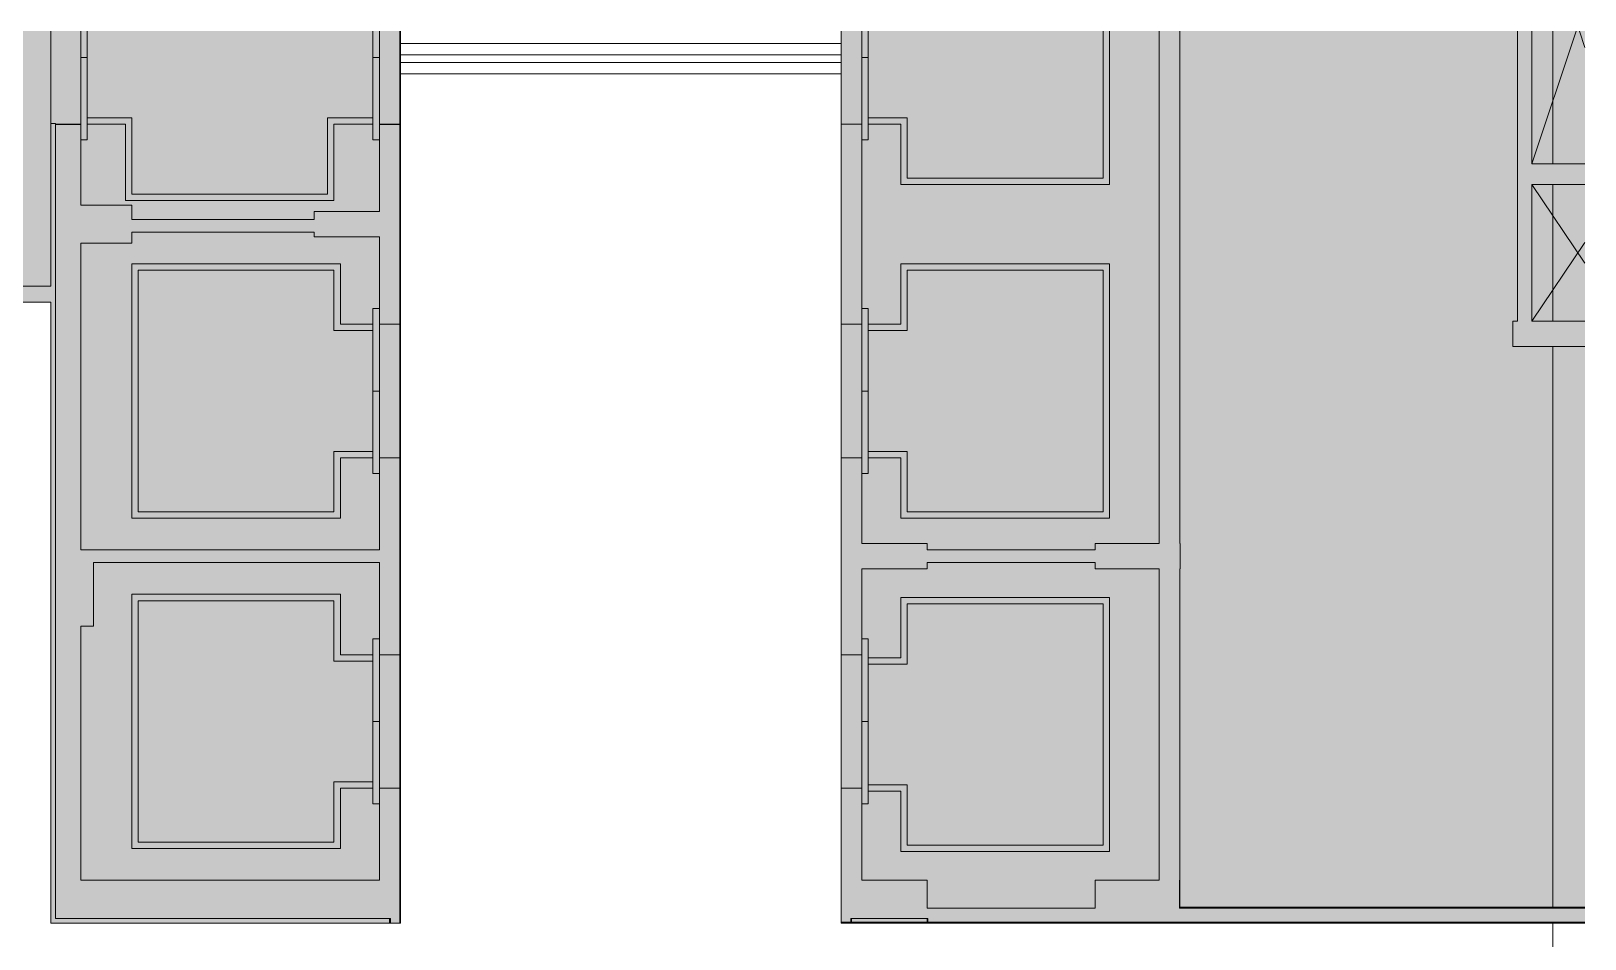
# Model space of a CAD drawing. Header units: inches. Extents: x 0 to 1865, y 0 to 1094.
# Drawn here: x 1375.3 to 1864.7, y 808 to 1093.8 of the extents above; entities that cross this region are included whole.
import ezdxf

# ---------------------------------------------------------------- set-up
doc = ezdxf.new("R2010")
doc.units = ezdxf.units.IN
doc.header["$MEASUREMENT"] = 0
for name, color, linetype, lineweight in [('A-CLNG', 13, 'Continuous', 13), ('A-DETL', 90, 'Continuous', 9), ('A-DETL-GENF', 92, 'Continuous', 9), ('A-WALL', 113, 'Continuous', 13), ('A-WALL-PATT', 111, 'Continuous', 13), ('CORE', 7, 'Continuous', 9), ('I-WALL', 2, 'Continuous', 13), ('Victor Bldg - 5th Floor_LINK_dwg', 8, 'Continuous', 9)]:
    doc.layers.add(name, color=color, linetype=linetype, lineweight=lineweight)

# ---------------------------------------------------------------- blocks, each defined once
blk = doc.blocks.new('Victor Bldg - 5th Floor_LINK_dwg-6972324-REFLECTED CEILING PLAN')
at = {"layer": 'CORE'}
for p, q in [((1381.5, 1093.8), (1381.5, 1064.75)), ((1393, 1066.5), (1393, 1093.8)), ((1393, 1064.5), (1393, 1093.8)), ((1630.5, 1089.87), (1630.5, 1093.8)), ((1847.99, 1052), (1862, 1093.8)), ((1864.71, 1088.62), (1862.97, 1093.8)), ((1630.5, 1083.87), (1630.5, 1086.37)), ((1630.5, 1064.5), (1630.5, 1080.37)), ((1491.5, 1064.5), (1491.5, 1064.41)), ((1864.71, 1020.71), (1847.99, 1045.5)), ((1847.99, 1002.5), (1864.71, 1027.29)), ((1491.5, 1001.5), (1491.5, 959.5)), ((1630.5, 959.5), (1630.5, 1001.5)), ((1491.5, 855.5), (1491.5, 897.5)), ((1630.5, 855.5), (1630.5, 897.5)), ((1488.25, 813), (1488.5, 813)), ((1633.75, 813), (1633.5, 813)), ((1710.5, 813), (1657.75, 813)), ((1864.71, 813), (1737.06, 813))]:
    blk.add_line(p, q, dxfattribs=at)
at = {"layer": 'CORE', "flags": 128}
for points in [[(1393, 1093.8), (1393, 1085.5), (1391, 1085.5), (1391, 1093.8)], [(1483, 1093.8), (1483, 1066.5), (1468.72, 1066.5), (1468.72, 1042.51), (1407, 1042.51), (1407, 1066.5), (1393, 1066.5)], [(1483, 1093.8), (1483, 1064.5), (1470.72, 1064.5), (1470.72, 1040.51), (1405, 1040.51), (1405, 1064.5), (1393, 1064.5)], [(1483, 1093.8), (1483, 1085.5), (1485, 1085.5), (1485, 1093.8)], [(1491.5, 1093.8), (1491.5, 1064.5), (1485, 1064.5), (1485, 1064.41)], [(1639, 1093.8), (1639, 1085.5), (1637, 1085.5), (1637, 1093.8)], [(1639, 1093.8), (1639, 1064.5), (1649.28, 1064.5), (1649.28, 1045.5), (1715, 1045.5), (1715, 1093.8)], [(1639, 1093.8), (1639, 1066.5), (1651.28, 1066.5), (1651.28, 1047.5), (1713, 1047.5), (1713, 1093.8)], [(1391, 1059.54), (1393, 1059.54), (1393, 1085.5), (1391, 1085.5), (1391, 1064.41)], [(1485, 1059.54), (1483, 1059.54), (1483, 1085.5), (1485, 1085.5), (1485, 1064.41)], [(1637, 1059.54), (1639, 1059.54), (1639, 1085.5), (1637, 1085.5), (1637, 1064.5)], [(1383, 1064.5), (1391, 1064.5), (1391, 1064.41)], [(1407, 1020.5), (1472.72, 1020.5), (1472.72, 1001.5), (1483, 1001.5), (1483, 959.5), (1472.72, 959.5), (1472.72, 940.5), (1407, 940.5), (1407, 1020.5)], [(1409, 1018.5), (1470.72, 1018.5), (1470.72, 999.5), (1483, 999.5), (1483, 961.5), (1470.72, 961.5), (1470.72, 942.5), (1409, 942.5), (1409, 1018.5)], [(1485, 1006.46), (1483, 1006.46), (1483, 980.5), (1485, 980.5), (1485, 1001.5)], [(1637, 1006.46), (1639, 1006.46), (1639, 980.5), (1637, 980.5), (1637, 1001.5)], [(1485, 954.54), (1483, 954.54), (1483, 980.5), (1485, 980.5), (1485, 959.5)], [(1637, 954.54), (1639, 954.54), (1639, 980.5), (1637, 980.5), (1637, 959.5)], [(1407, 916.5), (1472.72, 916.5), (1472.72, 897.5), (1483, 897.5), (1483, 855.5), (1472.72, 855.5), (1472.72, 836.5), (1407, 836.5), (1407, 916.5)], [(1409, 914.5), (1470.72, 914.5), (1470.72, 895.5), (1483, 895.5), (1483, 857.5), (1470.72, 857.5), (1470.72, 838.5), (1409, 838.5), (1409, 914.5)], [(1485, 902.46), (1483, 902.46), (1483, 876.5), (1485, 876.5), (1485, 897.5)], [(1637, 902.46), (1639, 902.46), (1639, 876.5), (1637, 876.5), (1637, 897.5)], [(1485, 850.54), (1483, 850.54), (1483, 876.5), (1485, 876.5), (1485, 855.5)], [(1637, 850.54), (1639, 850.54), (1639, 876.5), (1637, 876.5), (1637, 855.5)], [(1864.71, 818), (1737.13, 818), (1737.13, 826.5)]]:
    blk.add_lwpolyline(points, dxfattribs=at)
for points in [[(1715, 1020.5), (1649.28, 1020.5), (1649.28, 1001.5), (1639, 1001.5), (1639, 959.5), (1649.28, 959.5), (1649.28, 940.5), (1715, 940.5)], [(1713, 1018.5), (1651.28, 1018.5), (1651.28, 999.5), (1639, 999.5), (1639, 961.5), (1651.28, 961.5), (1651.28, 942.5), (1713, 942.5)], [(1715, 915.5), (1649.28, 915.5), (1649.28, 896.5), (1639, 896.5), (1639, 854.5), (1649.28, 854.5), (1649.28, 835.5), (1715, 835.5)], [(1713, 913.5), (1651.28, 913.5), (1651.28, 894.5), (1639, 894.5), (1639, 856.5), (1651.28, 856.5), (1651.28, 837.5), (1713, 837.5)]]:
    blk.add_lwpolyline(points, close=True, dxfattribs=at)

msp = doc.modelspace()

# ---------------------------------------------------------------- hatches: boundary and pattern name
at = {"layer": 'A-DETL-GENF'}
h = msp.add_hatch(color=254, dxfattribs=at)
h.paths.add_polyline_path([(1863, 15.5), (1864.71, 15.5), (1864.71, 749.5), (1858.12, 749.5), (1858.12, 714.25), (1802, 714.25), (1802, 677.43), (1813, 677.43), (1813, 653.43), (1802, 653.43), (1802, 411.93), (1641.06, 411.93), (1641.06, 27.5), (1819, 27.5), (1819, 41.5), (1843, 41.5), (1843, 27.5), (1863, 27.5)], flags=0)
h.paths.add_polyline_path([(1813, 293.5), (1789, 293.5), (1789, 317.5), (1813, 317.5)], flags=0)
h.paths.add_polyline_path([(1491.69, 813), (1491.69, 1093.8), (1321.5, 1093.8), (1321.5, 1013.5), (1323.88, 1013.5), (1323.89, 1014.25), (1325.38, 1014.25), (1325.38, 1012.62), (1325.88, 1012.62), (1325.88, 1011.12), (1325.38, 1011.12), (1325.38, 1008.5), (1361.63, 1008.5), (1361.63, 1011.12), (1361.13, 1011.12), (1361.13, 1012.62), (1361.63, 1012.62), (1361.63, 1014.25), (1363.13, 1014.25), (1363.13, 1013.5), (1381.5, 1013.5), (1381.5, 1064.75), (1383, 1064.75), (1383, 1064.41), (1391, 1064.41), (1391, 1039), (1407, 1039), (1407, 1034.5), (1464.5, 1034.5), (1464.5, 1037), (1485, 1037), (1485, 1064.41), (1491.5, 1064.41), (1491.5, 1001.5), (1485, 1001.5), (1485, 1029), (1464.5, 1029), (1464.5, 1030.5), (1407, 1030.5), (1407, 1027), (1391, 1027), (1391, 930.5), (1485, 930.5), (1485, 959.5), (1491.5, 959.5), (1491.5, 897.5), (1485, 897.5), (1485, 926.5), (1395, 926.5), (1395, 906.5), (1391, 906.5), (1391, 826.5), (1485, 826.5), (1485, 855.5), (1491.5, 855.5), (1491.5, 813)], flags=0)
h.paths.add_polyline_path([(1286.63, 813), (1286.63, 814.63), (1286.13, 814.63), (1286.13, 816.13), (1286.63, 816.13), (1286.63, 817.75), (1288.13, 817.75), (1288.13, 817), (1290.75, 817), (1290.75, 856.63), (1295.88, 856.63), (1295.88, 865.13), (1290.75, 865.13), (1290.75, 912.38), (1294.25, 912.38), (1294.25, 868.63), (1318, 868.63), (1318, 912.38), (1315.44, 912.38), (1315.44, 912.5), (993.06, 912.5), (993.06, 951.5), (990.43, 951.5), (990.43, 950.75), (988.93, 950.75), (988.93, 955.13), (988.43, 955.13), (988.43, 956.63), (988.93, 956.63), (988.93, 958.25), (990.43, 958.25), (990.43, 957.5), (993.06, 957.5), (993.06, 1017.06), (1016.5, 1017.06), (1016.5, 1037.5), (1036, 1037.5), (1036, 1093.8), (867.44, 1093.8), (867.44, 957.5), (951.18, 957.5), (951.2, 958.25), (952.68, 958.25), (952.68, 956.63), (953.18, 956.63), (953.18, 955.13), (952.68, 955.13), (952.68, 950.75), (951.18, 950.75), (951.18, 951.5), (833.56, 951.5), (833.56, 907.5), (848.81, 907.5), (848.81, 908.25), (850.31, 908.25), (850.31, 906.37), (850.81, 906.37), (850.81, 904.87), (850.31, 904.87), (850.31, 904), (886.56, 904), (886.56, 904.87), (886.06, 904.87), (886.06, 906.37), (886.56, 906.37), (886.56, 908.25), (888.06, 908.25), (888.06, 907.5), (902.81, 907.5), (902.81, 951.31), (907.31, 951.31), (907.31, 817.56), (1002.88, 817.56), (1002.88, 818.31), (1004.38, 818.31), (1004.38, 815.44), (1004.88, 815.44), (1004.88, 813.94), (1004.38, 813.94), (1004.38, 813), (1040.63, 813), (1040.63, 813.94), (1040.13, 813.94), (1040.13, 815.44), (1040.63, 815.44), (1040.63, 818.31), (1042.13, 818.27), (1042.13, 817.56), (1052, 817.56), (1052, 813.06), (1042.13, 813.06), (1042.13, 813), (1052.5, 813), (1052.5, 912.38), (1058.5, 912.38), (1058.5, 817), (1248.88, 817), (1248.89, 817.75), (1250.38, 817.75), (1250.38, 816.13), (1250.88, 816.13), (1250.88, 814.63), (1250.38, 814.63), (1250.38, 813), (1286.5, 813)], flags=0)
h.paths.add_polyline_path([(1488.5, 813), (1488.5, 814.5), (1488.25, 814.5), (1488.25, 813)], flags=0)
h.paths.add_polyline_path([(963.56, 813), (1002.88, 813), (1002.88, 813.06), (902.81, 813.06), (902.81, 813), (962.94, 813)], flags=0)
h.paths.add_polyline_path([(1633.75, 813.25), (1633.75, 814.5), (1633.5, 814.5), (1633.5, 813.25)], flags=0)
h.paths.add_polyline_path([(1295.88, 817), (1295.88, 853.13), (1294.25, 853.13), (1294.25, 817)], flags=0)
h.paths.add_polyline_path([(1303.1, 817), (1321.5, 817), (1321.5, 865.13), (1299.38, 865.13), (1299.38, 817)], flags=0)
h.paths.add_polyline_path([(1864.71, 817.75), (1864.71, 994.5), (1841.99, 994.5), (1841.99, 1002.5), (1843.49, 1002.5), (1843.49, 1093.8), (1737.12, 1093.8), (1737.13, 932.5), (1737.25, 932.5), (1737.25, 924.5), (1737.12, 924.5), (1737.12, 826.5), (1737.06, 826.5), (1737.06, 817.75), (1854.62, 817.75)], flags=0)
h.paths.add_polyline_path([(1710.5, 817.75), (1710.5, 826.5), (1730.62, 826.5), (1730.62, 924.5), (1710.5, 924.5), (1710.5, 926.5), (1657.5, 926.5), (1657.5, 924.5), (1637, 924.5), (1637, 897.5), (1630.5, 897.5), (1630.5, 855.5), (1637, 855.5), (1637, 826.5), (1657.5, 826.5), (1657.5, 817.75)], flags=0)
h.paths.add_polyline_path([(1321.44, 912.38), (1321.5, 912.38), (1321.5, 927.56), (1321.44, 927.56), (1321.44, 924.5)], flags=0)
h.paths.add_polyline_path([(1023.22, 916), (1023.22, 936.5), (1026.38, 936.5), (1026.38, 1013.5), (1016.5, 1013.5), (1016.5, 1013.56), (996.56, 1013.56), (996.56, 916)], flags=0)
h.paths.add_polyline_path([(1257.19, 924.5), (1315.44, 924.5), (1315.42, 924.56), (1257.19, 924.56), (1257.19, 956.69), (1213, 956.69), (1213, 924.5)], flags=0)
h.paths.add_polyline_path([(1047.22, 924.5), (1208, 924.5), (1208, 932.5), (1047.22, 932.5)], flags=0)
h.paths.add_polyline_path([(1291.79, 927.56), (1318, 927.56), (1318, 927.94), (1317.25, 927.96), (1317.25, 929.44), (1318.88, 929.44), (1318.88, 929.94), (1320.38, 929.94), (1320.38, 929.44), (1321.5, 929.44), (1321.5, 965.69), (1320.38, 965.69), (1320.38, 965.19), (1318.88, 965.19), (1318.88, 965.69), (1317.25, 965.69), (1317.25, 967.19), (1318, 967.19), (1318, 1004.12), (1261, 1004.12), (1261, 1009.12), (1318, 1009.12), (1318, 1066.12), (1042, 1066.12), (1042, 936.5), (1090, 936.5), (1090, 960.5), (1095, 960.5), (1095, 936.5), (1208, 936.5), (1208, 960.69), (1261.19, 960.69), (1261.19, 927.56), (1279.4, 927.56)], flags=0)
h.paths.add_polyline_path([(1698.5, 930.5), (1710.5, 930.5), (1710.5, 932.5), (1730.62, 932.5), (1730.62, 1093.8), (1630.5, 1093.8), (1630.5, 1064.5), (1637, 1064.5), (1637, 1001.5), (1630.5, 1001.5), (1630.5, 959.5), (1637, 959.5), (1637, 932.5), (1657.5, 932.5), (1657.5, 930.5), (1680.68, 930.5)], flags=0)
h.paths.add_polyline_path([(1033.03, 936.5), (1038.5, 936.5), (1038.5, 1013.5), (1029.88, 1013.5), (1029.88, 936.5)], flags=0)
h.paths.add_polyline_path([(861.94, 957.5), (861.94, 1093.8), (838, 1093.8), (838, 1037.5), (853, 1037.5), (853, 1013.5), (838, 1013.5), (838, 957.5), (853, 957.5)], flags=0)
h.paths.add_polyline_path([(1864.71, 1002.5), (1864.71, 1045.5), (1847.99, 1045.5), (1847.99, 1002.5), (1854.62, 1002.5)], flags=0)
h.paths.add_polyline_path([(635.55, 1017), (765, 1017), (765, 1093.8), (30, 1093.8), (30, 1064.5), (34.13, 1064.5), (34.13, 1017), (493.14, 1017), (493.14, 1037.5), (517.14, 1037.5), (517.14, 1017), (606.28, 1017)], flags=0)
h.paths.add_polyline_path([(1864.71, 1052), (1864.71, 1093.8), (1847.99, 1093.8), (1847.99, 1052), (1854.62, 1052)], flags=0)
h.paths.add_polyline_path([(1279.4, 1070.12), (1318, 1070.12), (1318, 1080.12), (1042, 1080.12), (1042, 1070.12), (1189.27, 1070.12)], flags=0)
h.paths.add_polyline_path([(1042, 1084.12), (1318, 1084.12), (1318, 1093.8), (1042, 1093.8)], flags=0)
at = {"layer": 'A-WALL-PATT', "lineweight": 9}
for points in [[(1737.12, 932.5), (1737.12, 1093.8), (1730.62, 1093.8), (1730.62, 932.5)], [(1843.49, 1002.5), (1847.99, 1002.5), (1847.99, 1093.8), (1843.49, 1093.8)], [(1383, 814.5), (1383, 1064.75), (1381.5, 1064.75), (1381.5, 814.5)], [(1391, 1039), (1391, 1064.41), (1383, 1064.41), (1383, 1039)], [(1485, 1037), (1491.5, 1037), (1491.5, 1064.41), (1485, 1064.41)], [(1630.58, 1001.5), (1637, 1001.5), (1637, 1064.5), (1630.5, 1064.5), (1630.5, 1001.5)], [(1864.71, 1045.5), (1864.71, 1052), (1847.99, 1052), (1847.99, 1045.5)], [(1383, 1027), (1407, 1027), (1407, 1039), (1383, 1039), (1383, 1034.5)], [(1464.5, 1030.5), (1464.5, 1034.5), (1407, 1034.5), (1407, 1030.5)], [(1485, 1029), (1491.5, 1029), (1491.5, 1037), (1464.5, 1037), (1464.5, 1029)], [(1485, 1001.5), (1491.5, 1001.5), (1491.5, 1029), (1485, 1029)], [(1391, 930.5), (1391, 1027), (1383, 1027), (1383, 930.5)], [(1843.49, 994.5), (1864.71, 994.5), (1864.71, 1002.5), (1841.99, 1002.5), (1841.99, 994.5)], [(1485, 897.5), (1491.5, 897.5), (1491.5, 959.5), (1485, 959.5), (1485, 926.5)], [(1630.58, 932.5), (1637, 932.5), (1637, 959.5), (1630.5, 959.5), (1630.5, 932.5)], [(1395, 906.5), (1395, 930.5), (1383, 930.5), (1383, 906.5), (1391, 906.5)], [(1484.1, 926.5), (1485, 926.5), (1485, 930.5), (1395, 930.5), (1395, 926.5), (1396.46, 926.5)], [(1657.5, 924.5), (1657.5, 932.5), (1630.5, 932.5), (1630.5, 924.5), (1637, 924.5)], [(1710.5, 926.5), (1710.5, 930.5), (1657.5, 930.5), (1657.5, 926.5)], [(1737.12, 924.5), (1737.25, 924.5), (1737.25, 932.5), (1710.5, 932.5), (1710.5, 924.5), (1734.56, 924.5)], [(1630.5, 897.5), (1637, 897.5), (1637, 924.5), (1630.5, 924.5)], [(1730.62, 826.5), (1737.12, 826.5), (1737.12, 924.5), (1730.62, 924.5)], [(1383, 814.5), (1391, 814.5), (1391, 906.5), (1383, 906.5), (1383, 818.54)], [(1491.5, 826.5), (1491.5, 855.5), (1485, 855.5), (1485, 826.5), (1488.5, 826.5)], [(1637, 826.5), (1637, 855.5), (1630.5, 855.5), (1630.5, 826.5), (1633.5, 826.5)], [(1488.5, 814.5), (1488.5, 826.5), (1391, 826.5), (1391, 814.5), (1476.13, 814.5)], [(1488.81, 813), (1491.5, 813), (1491.5, 826.5), (1488.5, 826.5), (1488.5, 813)], [(1630.58, 813), (1633.5, 813), (1633.5, 826.5), (1630.5, 826.5), (1630.5, 813)], [(1639.81, 814.5), (1657.5, 814.5), (1657.5, 826.5), (1633.5, 826.5), (1633.5, 814.5)], [(1710.5, 814.5), (1734.56, 814.51), (1734.56, 826.5), (1710.5, 826.5), (1710.5, 814.63)], [(1737.06, 814.5), (1737.06, 826.5), (1734.56, 826.5), (1734.56, 814.5)], [(1657.5, 813.25), (1710.5, 813.25), (1710.5, 817.75), (1657.5, 817.75), (1657.5, 814.5)], [(1747.65, 813.25), (1864.71, 813.25), (1864.71, 817.75), (1737.06, 817.75), (1737.06, 813.25)], [(1485, 813), (1488.25, 813), (1488.25, 814.5), (1381.5, 814.5), (1381.5, 813), (1476.13, 813)], [(1639.81, 813), (1657.75, 813), (1657.75, 813.25), (1657.5, 813.25), (1657.5, 814.5), (1633.75, 814.5), (1633.75, 813), (1637, 813)], [(1721.1, 813), (1737.06, 813), (1737.06, 814.5), (1710.5, 814.5), (1710.5, 813)]]:
    msp.add_hatch(color=7, dxfattribs=at).paths.add_polyline_path(points, flags=0)
h = msp.add_hatch(color=7, dxfattribs=at)
h.paths.add_polyline_path([(1362.75, 1008.5), (1381.5, 1008.5), (1381.5, 1013.5), (1362.75, 1013.5)], flags=0)
h.paths.add_polyline_path([(1324.25, 1008.5), (1324.25, 1013.5), (1321.5, 1013.5), (1321.5, 1008.5)], flags=0)

# ---------------------------------------------------------------- linework, layer by layer
at = {"layer": 'A-CLNG'}
for p, q in [((1854.62, 1052), (1854.62, 1093.8)), ((1854.62, 1002.5), (1854.62, 1045.5)), ((1854.62, 817.75), (1854.62, 994.5)), ((1854.62, 753), (1854.62, 813.25))]:
    msp.add_line(p, q, dxfattribs=at)
at = {"layer": 'A-DETL'}
for p, q in [((1491.69, 813), (1491.69, 1093.8)), ((1630.5, 1093.8), (1630.5, 813.25)), ((1321.5, 1008.5), (1381.5, 1008.5)), ((1381.5, 1008.5), (1381.5, 813)), ((1381.5, 813), (1491.69, 813)), ((1630.5, 813.25), (1864.71, 813.25))]:
    msp.add_line(p, q, dxfattribs=at)
at = {"layer": 'A-WALL', "color": 8, "lineweight": 20}
for p, q in [((1381.5, 1013.5), (1381.5, 1064.75)), ((1381.5, 1064.75), (1383, 1064.75)), ((1383, 1064.75), (1383, 814.5)), ((1383, 1064.41), (1391, 1064.41)), ((1391, 1064.41), (1391, 1039)), ((1391, 1039), (1407, 1039)), ((1407, 1039), (1407, 1034.5)), ((1464.5, 1034.5), (1464.5, 1037)), ((1464.5, 1037), (1485, 1037)), ((1491.5, 1037), (1491.5, 1029)), ((1407, 1030.5), (1407, 1027)), ((1464.5, 1029), (1464.5, 1030.5)), ((1485, 1029), (1464.5, 1029)), ((1391, 1027), (1391, 930.5)), ((1407, 1027), (1391, 1027)), ((1381.5, 813), (1381.5, 1008.5)), ((1841.99, 994.5), (1841.99, 1002.5)), ((1841.99, 1002.5), (1843.49, 1002.5)), ((1847.99, 1002.5), (1864.71, 1002.5)), ((1864.71, 994.5), (1841.99, 994.5)), ((1391, 930.5), (1395, 930.5)), ((1630.5, 924.5), (1630.5, 932.5)), ((1637, 932.5), (1657.5, 932.5)), ((1657.5, 932.5), (1657.5, 930.5)), ((1710.5, 930.5), (1710.5, 932.5)), ((1710.5, 932.5), (1730.62, 932.5)), ((1737.12, 932.5), (1737.25, 932.5)), ((1737.25, 932.5), (1737.25, 924.5)), ((1395, 926.5), (1395, 906.5)), ((1657.5, 926.5), (1657.5, 924.5)), ((1710.5, 924.5), (1710.5, 926.5)), ((1657.5, 924.5), (1637, 924.5)), ((1730.62, 924.5), (1710.5, 924.5)), ((1737.25, 924.5), (1737.12, 924.5)), ((1391, 906.5), (1391, 826.5)), ((1395, 906.5), (1391, 906.5)), ((1391, 826.5), (1485, 826.5)), ((1637, 826.5), (1657.5, 826.5)), ((1657.5, 826.5), (1657.5, 817.75)), ((1710.5, 817.75), (1710.5, 826.5)), ((1710.5, 826.5), (1730.62, 826.5)), ((1488.25, 813), (1381.5, 813)), ((1383, 814.5), (1488.5, 814.5)), ((1488.25, 814.5), (1488.25, 813)), ((1633.5, 814.5), (1657.75, 814.5)), ((1633.75, 813), (1633.75, 814.5)), ((1657.75, 813), (1633.75, 813)), ((1657.75, 814.5), (1657.75, 813)), ((1710.5, 813), (1710.5, 813.25)), ((1737.06, 813), (1710.5, 813)), ((1737.06, 813.25), (1737.06, 813))]:
    msp.add_line(p, q, dxfattribs=at)
at = {"layer": 'I-WALL', "color": 8, "lineweight": 20}
for p, q in [((1730.62, 932.5), (1730.62, 1093.8)), ((1737.12, 1093.8), (1737.12, 932.5)), ((1843.49, 1002.5), (1843.49, 1093.8)), ((1847.99, 1093.8), (1847.99, 1052)), ((1485, 1037), (1485, 1064.41)), ((1485, 1064.41), (1491.5, 1064.41)), ((1491.5, 1064.41), (1491.5, 1037)), ((1630.5, 1001.5), (1630.5, 1064.5)), ((1630.5, 1064.5), (1637, 1064.5)), ((1637, 1064.5), (1637, 1001.5)), ((1847.99, 1052), (1864.71, 1052)), ((1847.99, 1045.5), (1847.99, 1002.5)), ((1864.71, 1045.5), (1847.99, 1045.5)), ((1407, 1034.5), (1464.5, 1034.5)), ((1464.5, 1030.5), (1407, 1030.5)), ((1485, 1001.5), (1485, 1029)), ((1491.5, 1029), (1491.5, 1001.5)), ((1362.75, 1013.5), (1381.5, 1013.5)), ((1381.5, 1008.5), (1362.75, 1008.5)), ((1491.5, 1001.5), (1485, 1001.5)), ((1637, 1001.5), (1630.5, 1001.5)), ((1485, 930.5), (1485, 959.5)), ((1485, 959.5), (1491.5, 959.5)), ((1491.5, 959.5), (1491.5, 897.5)), ((1630.5, 932.5), (1630.5, 959.5)), ((1630.5, 959.5), (1637, 959.5)), ((1637, 959.5), (1637, 932.5)), ((1395, 930.5), (1485, 930.5)), ((1657.5, 930.5), (1710.5, 930.5)), ((1485, 926.5), (1395, 926.5)), ((1485, 897.5), (1485, 926.5)), ((1710.5, 926.5), (1657.5, 926.5)), ((1630.5, 897.5), (1630.5, 924.5)), ((1637, 924.5), (1637, 897.5)), ((1730.62, 826.5), (1730.62, 924.5)), ((1737.12, 924.5), (1737.12, 826.5)), ((1491.5, 897.5), (1485, 897.5)), ((1637, 897.5), (1630.5, 897.5)), ((1485, 826.5), (1485, 855.5)), ((1485, 855.5), (1491.5, 855.5)), ((1491.5, 855.5), (1491.5, 813)), ((1630.5, 813), (1630.5, 855.5)), ((1630.5, 855.5), (1637, 855.5)), ((1637, 855.5), (1637, 826.5)), ((1737.12, 826.5), (1737.06, 826.5)), ((1737.06, 826.5), (1737.06, 817.75)), ((1657.5, 817.75), (1710.5, 817.75)), ((1737.06, 817.75), (1864.71, 817.75)), ((1488.5, 813), (1488.5, 814.5)), ((1491.5, 813), (1488.5, 813)), ((1633.5, 813), (1630.5, 813)), ((1633.5, 814.5), (1633.5, 813)), ((1657.5, 813.25), (1657.5, 814.5)), ((1710.5, 813.25), (1657.5, 813.25)), ((1864.71, 813.25), (1737.06, 813.25))]:
    msp.add_line(p, q, dxfattribs=at)
at = {"layer": 'I-WALL', "lineweight": 9}
for p, q in [((1630.5, 1089.87), (1491.69, 1089.87)), ((1491.69, 1086.37), (1491.69, 1089.87)), ((1630.5, 1089.87), (1630.5, 1086.37)), ((1491.69, 1086.37), (1630.5, 1086.37)), ((1630.5, 1083.87), (1491.69, 1083.87)), ((1491.69, 1080.37), (1491.69, 1083.87)), ((1630.5, 1083.87), (1630.5, 1080.37)), ((1491.69, 1080.37), (1630.5, 1080.37))]:
    msp.add_line(p, q, dxfattribs=at)

# ---------------------------------------------------------------- block references
at = {"layer": 'Victor Bldg - 5th Floor_LINK_dwg', "color": 7}
msp.add_blockref('Victor Bldg - 5th Floor_LINK_dwg-6972324-REFLECTED CEILING PLAN', (0, 0), dxfattribs=at)

doc.saveas('drawing.dxf')
